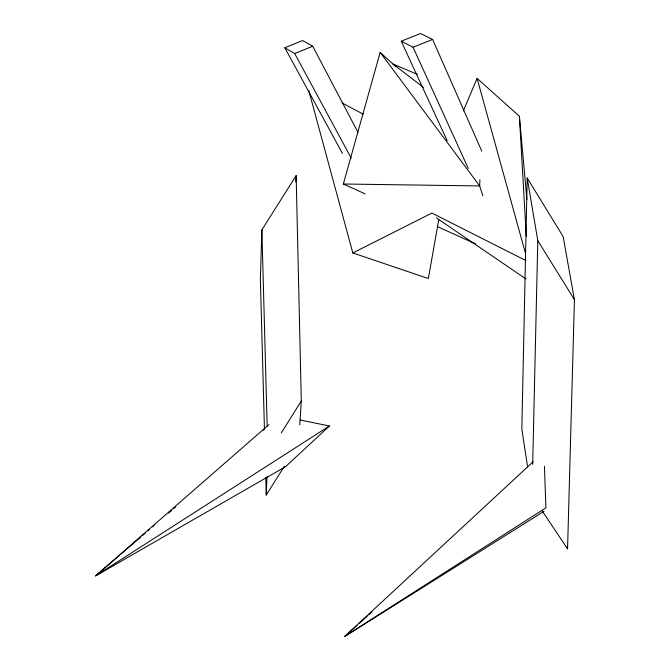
<?xml version="1.0" encoding="UTF-8"?>
<svg xmlns="http://www.w3.org/2000/svg" width="670" height="670" viewBox="0 0 670 670"><rect width="100%" height="100%" fill="white"/><g stroke="black" fill="none" stroke-linecap="round" stroke-linejoin="round"><path stroke-width="1" d="M542.298 511.101L567.557 548.898L574.433 299.674L563.143 236.569L527.19 177.977L521.83 429.026L527.6 466.948M532.683 464.293L537.792 240.672L527.19 177.977M299.758 424.906L301.299 401.045L296.14 175.607L261.87 229.885L260.362 279.197L264.457 429.353M479.896 179.694L479.678 185.942L482.827 195.791M284.323 466.261L266.258 495.046L267.003 476.655M295.813 181.863L296.14 175.607M438.783 219.5L428.339 278.536L352.814 252.95L308.803 90.651M365.209 193.898L343.35 183.999L380.158 52.377L395.953 66.757M463.313 110.918L477.09 78.356L519.401 116.287L526.913 199.534M281.274 432.921L301.299 401.045M300.26 420.031L329.431 425.994L285.646 466.596L95.567 575.924L268.896 424.646M533.219 461.672L344.648 636.5L544.023 511.277M263.092 430.274L264.625 428.884M357.06 625.336L344.648 636.5L545.891 507.852L544.459 466.278M359.388 623.242L367.152 616.266M368.701 614.867L371.808 612.079M119.319 555.472L95.567 575.924L329.431 425.994M120.902 554.107L140.692 537.064M142.274 535.707L145.44 532.977M147.81 530.933L149.393 529.568M152.559 526.846L154.142 525.481M168.396 513.212L171.562 510.481M173.94 508.438L175.523 507.073M352.814 252.95L431.899 213.085L525.875 260.571M342.412 153.38L284.834 47.788L302.631 40.527L312.722 46.213L357.914 132.241M284.834 47.788L294.691 53.525L312.722 46.213M447.183 140.658L401.229 41.222L420.542 33.5L432.636 39.446L481.78 151.186M401.229 41.222L413.055 47.235L432.636 39.446M343.35 183.999L479.678 185.942L380.158 52.377M417.41 74.404L392.888 63.968L423.44 87.376M437.443 226.611L475.466 243.83M342.085 103.004L363.224 114.151M436.296 217.8L525.975 278.98M537.792 240.672L574.433 299.674M294.691 53.525L351.231 158.112M413.055 47.235L468.288 168.413M477.09 78.356L525.514 253.461M567.222 546.837L567.557 548.898M519.401 116.287L526.302 236.435M261.87 229.885L267.163 426.003M265.772 477.316L266.258 495.046"/></g></svg>
